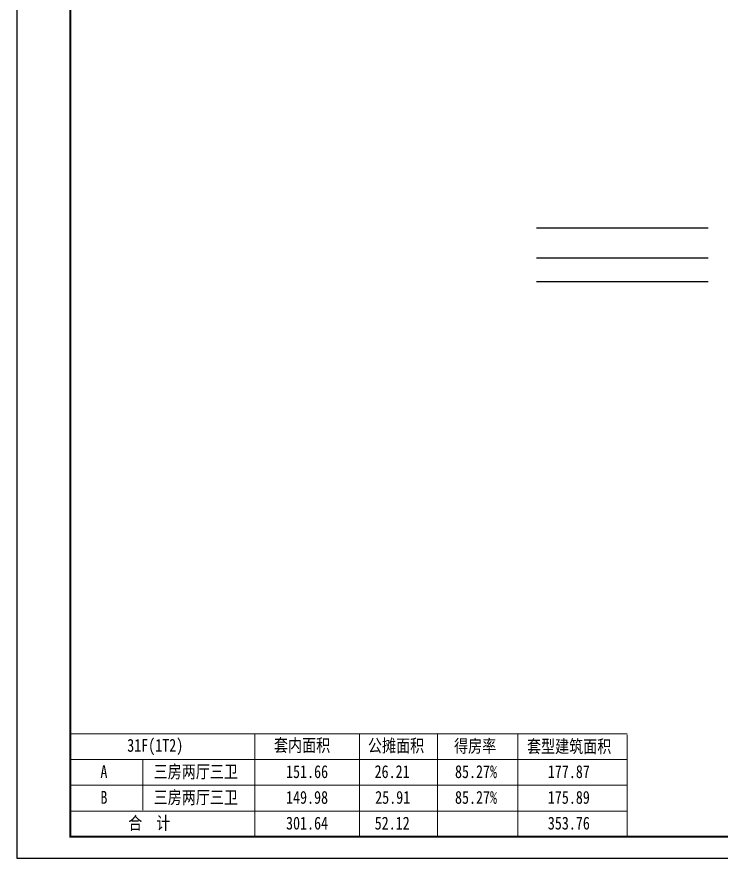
# Model space of a CAD drawing. Extents: x 1117549 to 1295333, y -232649 to -190649.
# Drawn here: x 1206268 to 1222680, y -232649 to -213042 of the extents above; entities that cross this region are included whole.
import ezdxf

# ---------------------------------------------------------------- set-up
doc = ezdxf.new("R2010")
doc.units = 0
doc.header["$LTSCALE"] = 1000
doc.header["$MEASUREMENT"] = 0
doc.layers.get('0').update_dxf_attribs({"linetype": 'CONTINUOUS'})
doc.layers.add('AXIS', color=3, linetype='CONTINUOUS')
doc.layers.add('PUB_TITLE', color=4, linetype='CONTINUOUS')
doc.layers.add('hz', color=254, linetype='CONTINUOUS', lineweight=0)
doc.layers.add('PUB_TEXT', color=41, linetype='CONTINUOUS', lineweight=0)
doc.styles.add('H1', font='SimSun.ttf')

# ---------------------------------------------------------------- blocks, each defined once
blk = doc.blocks.new('euiop[]')
at = {"layer": 'hz', "linetype": 'ByBlock', "ltscale": 0.005}
blk.add_lwpolyline([(595058.55, 25742.64), (595058.55, 26153.14), (595606.95, 26153.14), (595606.95, 25742.64)], close=True, dxfattribs=at)
at = {"layer": 'PUB_TITLE', "color": 0}
blk.add_lwpolyline([(595640.55, 25737.64), (595640.55, 26158.14), (595046.05, 26158.14), (595046.05, 25737.64)], close=True, dxfattribs=at)
at = {"layer": 'PUB_TITLE', "color": 0, "const_width": 0.5}
blk.add_lwpolyline([(595635.55, 25742.64), (595635.55, 26153.14), (595058.55, 26153.14), (595058.55, 25742.64)], close=True, dxfattribs=at)

msp = doc.modelspace()

# ---------------------------------------------------------------- linework, layer by layer
at = {"layer": 'AXIS', "color": 252}
for p, q in [((1222378, -217967, 0), (1218378, -217967, 0)), ((1222378, -218667, 0), (1218378, -218667, 0)), ((1222378, -219217, 0), (1218378, -219217, 0))]:
    msp.add_line(p, q, dxfattribs=at)
at = {"layer": 'PUB_TEXT', "color": 0}
for p, q in [((1207517, -229750), (1207517, -232150)), ((1207517, -229750), (1220487, -229750)), ((1211816, -229750), (1211816, -232150)), ((1214250, -229750), (1214250, -232150)), ((1216067, -229750), (1216067, -232150)), ((1217945, -229750), (1217945, -232150)), ((1220487, -229771), (1220487, -232150)), ((1207517, -230350), (1220487, -230350)), ((1209206, -230350), (1209206, -231529)), ((1207517, -230950), (1220487, -230950)), ((1207517, -230950), (1220487, -230950)), ((1207517, -231550), (1220487, -231550)), ((1207517, -231550), (1220487, -231550)), ((1207517, -232150), (1220487, -232150))]:
    msp.add_line(p, q, dxfattribs=at)

# ---------------------------------------------------------------- block references
at = {"linetype": 'ByBlock', "xscale": 99.88109257840551, "yscale": 99.88109257817268, "zscale": 99.88109257820747}
msp.add_blockref('euiop[]', (-58227582, -2803353), dxfattribs=at)

# ---------------------------------------------------------------- texts
at = {"layer": 'PUB_TEXT', "color": 0, "style": 'H1', "width": 0.8}
for s, p in [('31F(1T2)', (1208840, -230169, -75)), ('套内面积', (1212260, -230169, -75)), ('公摊面积', (1214450, -230177, -75)), ('得房率', (1216457, -230185, -75)), ('套型建筑面积', (1218156, -230194, -75)), ('A', (1208216, -230782, -75)), ('三房两厅三卫', (1209457, -230782, -75)), ('151.66', (1212541, -230782, -75)), ('26.21', (1214604, -230782, -75)), ('85.27%%%', (1216478, -230782, -75)), ('177.87', (1218641, -230782, -75)), ('B', (1208216, -231382, -75)), ('三房两厅三卫', (1209457, -231382, -75)), ('149.98', (1212541, -231382, -75)), ('25.91', (1214618, -231382, -75)), ('85.27%%%', (1216478, -231382, -75)), ('175.89', (1218641, -231382, -75)), ('合  计', (1208864, -231981, -75)), ('301.64', (1212541, -231982, -75)), ('52.12', (1214607, -231982, -75)), ('353.76', (1218641, -231982, -75))]:
    msp.add_text(s, height=300, dxfattribs=at).set_placement(p)

doc.saveas('drawing.dxf')
